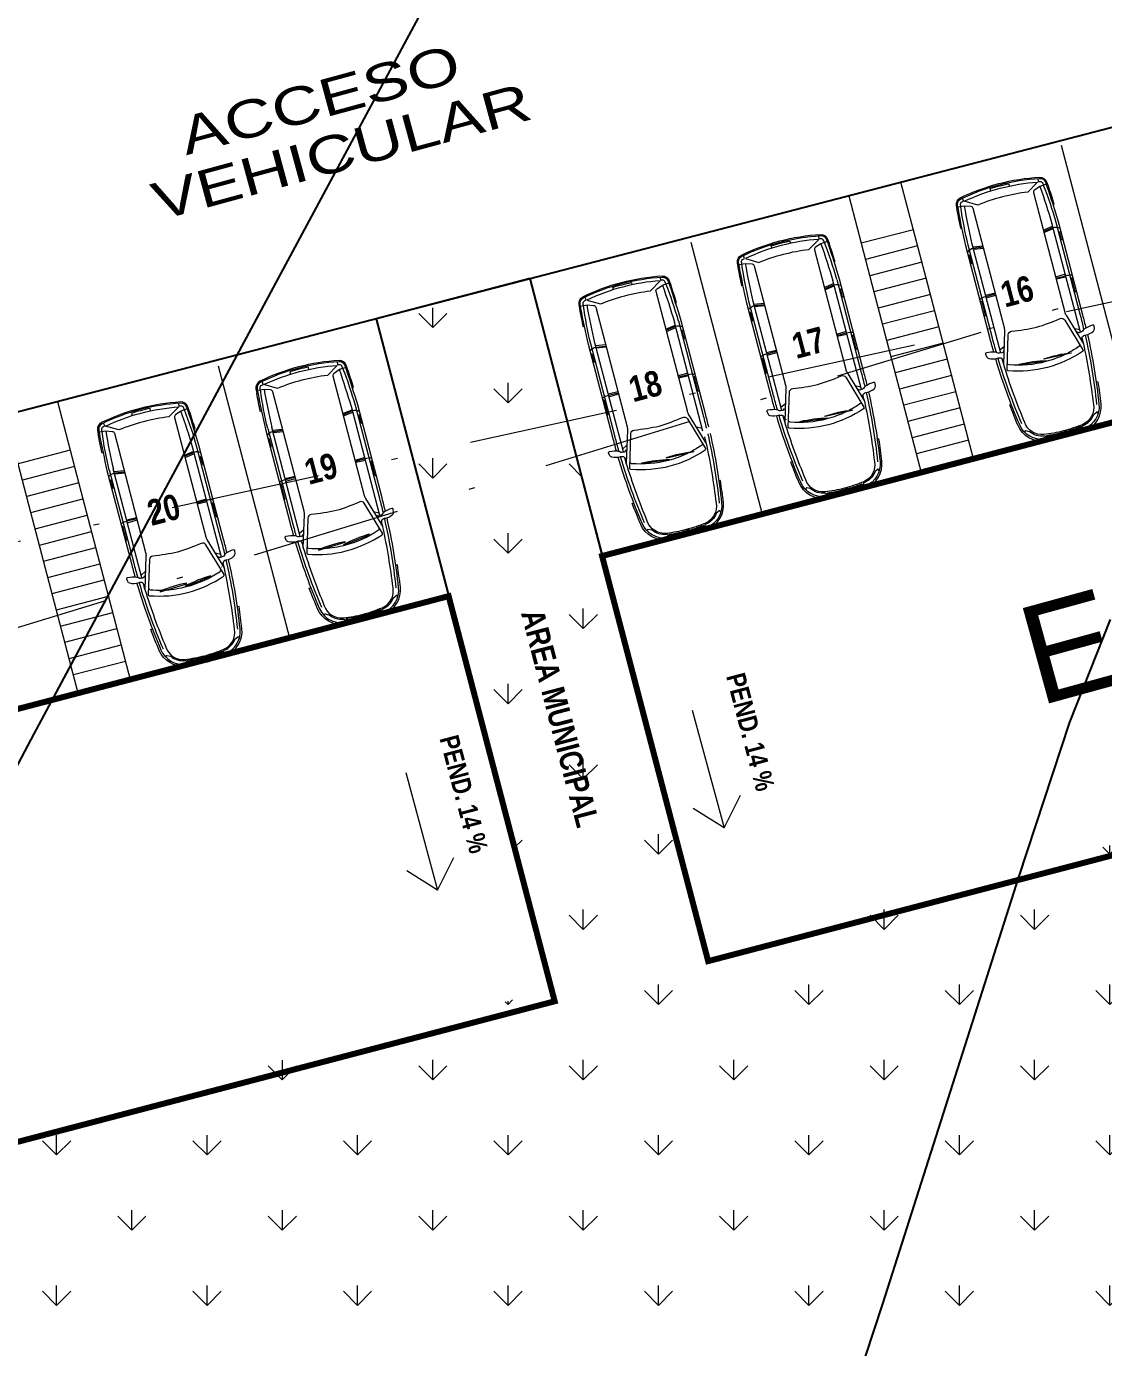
# Model space of a CAD drawing. Header units: metres. Extents: x -899 to -730, y -240 to 6.
# Drawn here: x -814.09 to -796.08, y -170.43 to -148.35 of the extents above; entities that cross this region are included whole.
import ezdxf

# ---------------------------------------------------------------- set-up
doc = ezdxf.new("R2010")
doc.units = ezdxf.units.M
doc.header["$LTSCALE"] = 5
doc.header["$MEASUREMENT"] = 0
doc.linetypes.add('DASHDOT', pattern=[1, 0.5, -0.25, 0, -0.25])
doc.linetypes.add('HIDDEN', pattern=[0.375, 0.25, -0.125])
for name, color, linetype, lineweight in [('A-ANNO-TEXT', 3, 'Continuous', 18), ('A-AREA-PATT', 8, 'Continuous', 18), ('A-FLOR-OVHD', 3, 'HIDDEN', 18), ('U-ANNO-NOTE', 7, 'Continuous', 35), ('U-PARK-MNR', 255, 'Continuous', 13)]:
    doc.layers.add(name, color=color, linetype=linetype, lineweight=lineweight)
for name, color, linetype in [('U-BLDG', 7, 'Continuous'), ('U-GREN', 60, 'Continuous'), ('U-STRT', 4, 'Continuous'), ('U-TOPO-CURV', 8, 'Continuous')]:
    doc.layers.add(name, color=color, linetype=linetype)
doc.styles.add('E-ARIAL', font='arial.ttf')
doc.styles.add('E-ROMANS', font='romans.shx', dxfattribs={"width": 0.8})

msp = doc.modelspace()

# ---------------------------------------------------------------- hatches: boundary and pattern name
at = {"layer": 'A-AREA-PATT', "linetype": 'DASHDOT'}
h = msp.add_hatch(dxfattribs=at)
h.set_pattern_fill('GRASS', color=256, scale=0.07, style=0)
h.set_pattern_definition([(90, (-133.418, 0), (-1.257235, 1.257235), [0.333375, -2.181095]), (45, (-133.418, 0), (-1.257236, 1.257236), [0.333375, -1.444625]), (135, (-133.418, 0), (-1.257236, -1.257236), [0.333375, -1.444625])])
edge = h.paths.add_edge_path()
edge.add_line((-752.312, -173.159), (-752.517, -173.21))
edge.add_line((-752.517, -173.21), (-757.708, -152.193))
edge.add_line((-757.708, -152.193), (-802.73, -163.774))
edge.add_line((-802.73, -163.774), (-805.665, -152.562))
edge.add_line((-805.665, -152.562), (-808.244, -153.233))
edge.add_line((-808.244, -153.233), (-805.308, -164.449))
edge.add_line((-805.308, -164.449), (-831.621, -171.338))
edge.add_line((-831.621, -171.338), (-825.452, -194.9))
edge.add_line((-825.452, -194.9), (-799.139, -188.011))
edge.add_line((-799.139, -188.011), (-796.191, -199.272))
edge.add_line((-796.191, -199.272), (-793.772, -198.638))
edge.add_line((-793.772, -198.638), (-796.735, -187.32))
edge.add_line((-796.735, -187.32), (-751.702, -175.53))
edge.add_line((-751.702, -175.53), (-752.313, -173.157))

# ---------------------------------------------------------------- linework, layer by layer
at = {"layer": 'A-ANNO-TEXT', "linetype": 'DASHDOT'}
for p, q in [((-802.958, -159.775, 8.83), (-802.426, -161.744, 8.83)), ((-807.748, -160.815, 8.83), (-807.215, -162.784, 8.83)), ((-802.426, -161.744, 8.83), (-802.151, -161.195, 8.83)), ((-802.426, -161.744, 8.83), (-802.942, -161.421, 8.83)), ((-807.215, -162.784, 8.83), (-806.941, -162.236, 8.83)), ((-807.215, -162.784, 8.83), (-807.731, -162.462, 8.83))]:
    msp.add_line(p, q, dxfattribs=at)
at = {"layer": 'A-FLOR-OVHD', "linetype": 'DASHDOT'}
for p, q in [((-749.381, -138.506, 8.83), (-844.468, -167.672, 8.83)), ((-846.519, -164.04, 8.83), (-748.295, -142.493, 8.83))]:
    msp.add_line(p, q, dxfattribs=at)
at = {"layer": 'U-BLDG', "const_width": 0.1, "elevation": 8.83}
for points in [[(-785.747, -152.298), (-783.975, -159.07), (-802.693, -163.971), (-804.466, -157.199)], [(-807.03, -157.87), (-805.258, -164.642), (-823.976, -169.543), (-825.749, -162.771)]]:
    msp.add_lwpolyline(points, close=True, dxfattribs=at)
at = {"layer": 'U-GREN', "ltscale": 15, "elevation": 8.83}
msp.add_lwpolyline([(-752.323, -173.162), (-752.517, -173.21), (-757.338, -154.47), (-757.145, -154.42), (-757.725, -152.198), (-802.693, -163.971), (-805.665, -152.562), (-808.244, -153.233), (-805.258, -164.642), (-831.458, -171.502), (-830.878, -173.762), (-830.684, -173.712), (-825.885, -192.457), (-826.078, -192.507), (-825.452, -194.9), (-799.139, -188.011), (-796.198, -199.244), (-793.78, -198.61), (-796.735, -187.32), (-751.702, -175.53), (-752.323, -173.162)], dxfattribs=at)
at = {"layer": 'U-PARK-MNR'}
for p, q in [((-799.051, -152.556, 8.83), (-799.471, -150.951, 8.83)), ((-800.342, -151.177, 8.83), (-799.922, -152.784, 8.83)), ((-798.261, -155.575, 8.83), (-799.051, -152.556, 8.83)), ((-799.922, -152.784, 8.83), (-799.131, -155.803, 8.83)), ((-813.567, -154.618, 8.83), (-813.141, -156.245, 8.83)), ((-814.011, -156.473, 8.83), (-814.438, -154.844, 8.83)), ((-813.141, -156.245, 8.83), (-812.35, -159.263, 8.83)), ((-813.221, -159.491, 8.83), (-814.011, -156.473, 8.83))]:
    msp.add_line(p, q, dxfattribs=at)
at = {"layer": 'U-PARK-MNR', "elevation": 8.83}
for points in [[(-796.791, -150.331), (-795.6, -154.878)], [(-797.092, -151.754), (-796.937, -151.688)], [(-796.473, -153.459), (-796.95, -151.637)], [(-799.264, -151.744), (-800.134, -151.972)], [(-797.082, -151.793), (-796.926, -151.727)], [(-802.982, -151.952), (-801.792, -156.499)], [(-799.193, -152.015), (-800.064, -152.243)], [(-797.803, -153.808), (-798.28, -151.985)], [(-798.099, -152.018), (-798.267, -152.037)], [(-798.089, -152.057), (-798.257, -152.076)], [(-799.122, -152.285), (-799.993, -152.513)], [(-804.25, -157.969), (-804.376, -157.486), (-805.665, -152.562)], [(-800.133, -154.417), (-800.61, -152.595)], [(-799.051, -152.556), (-799.922, -152.784)], [(-796.727, -152.489), (-796.887, -152.536)], [(-796.715, -152.536), (-796.878, -152.574)], [(-800.752, -152.712), (-800.596, -152.646)], [(-800.741, -152.751), (-800.586, -152.685)], [(-798.058, -152.838), (-797.895, -152.8)], [(-801.463, -154.766), (-801.94, -152.943)], [(-801.759, -152.976), (-801.927, -152.995)], [(-801.748, -153.015), (-801.916, -153.034)], [(-798.98, -152.827), (-799.851, -153.055)], [(-798.045, -152.884), (-797.885, -152.837)], [(-806.827, -158.644), (-806.954, -158.161), (-808.244, -153.233)], [(-798.909, -153.098), (-799.78, -153.326)], [(-803.399, -153.406), (-803.244, -153.339)], [(-803.389, -153.445), (-803.234, -153.379)], [(-802.78, -155.111), (-803.258, -153.288)], [(-800.386, -153.447), (-800.547, -153.494)], [(-798.838, -153.369), (-799.709, -153.597)], [(-796.581, -153.391), (-796.486, -153.411)], [(-804.11, -155.459), (-804.588, -153.636)], [(-804.406, -153.669), (-804.574, -153.688)], [(-800.374, -153.494), (-800.537, -153.532)], [(-798.767, -153.64), (-799.638, -153.868)], [(-797.743, -153.695), (-797.816, -153.76)], [(-804.396, -153.708), (-804.564, -153.727)], [(-801.717, -153.796), (-801.554, -153.758)], [(-801.705, -153.842), (-801.544, -153.795)], [(-798.696, -153.911), (-799.567, -154.139)], [(-810.88, -154.02), (-809.69, -158.567)], [(-803.034, -154.141), (-803.195, -154.188)], [(-803.022, -154.187), (-803.185, -154.225)], [(-800.24, -154.349), (-800.145, -154.369)], [(-798.626, -154.182), (-799.496, -154.409)], [(-804.365, -154.489), (-804.202, -154.451)], [(-804.352, -154.536), (-804.192, -154.489)], [(-800.082, -154.608), (-800.108, -154.512)], [(-798.555, -154.452), (-799.425, -154.68)], [(-808.798, -154.819), (-808.642, -154.753)], [(-808.787, -154.858), (-808.632, -154.792)], [(-808.179, -156.524), (-808.656, -154.701)], [(-801.403, -154.653), (-801.476, -154.718)], [(-798.484, -154.723), (-799.354, -154.951)], [(-798.413, -154.994), (-799.283, -155.222)], [(-809.509, -156.872), (-809.986, -155.05)], [(-809.805, -155.083), (-809.973, -155.101)], [(-809.795, -155.122), (-809.962, -155.14)], [(-802.888, -155.042), (-802.793, -155.062)], [(-813.353, -155.432), (-814.224, -155.66)], [(-811.445, -155.512), (-811.29, -155.446)], [(-810.826, -157.217), (-811.304, -155.395)], [(-804.051, -155.346), (-804.123, -155.411)], [(-798.342, -155.265), (-799.213, -155.493)], [(-811.435, -155.551), (-811.28, -155.485)], [(-808.432, -155.554), (-808.593, -155.601)], [(-808.42, -155.601), (-808.583, -155.638)], [(-798.271, -155.536), (-799.142, -155.764)], [(-813.282, -155.703), (-814.153, -155.931)], [(-812.156, -157.565), (-812.634, -155.743)], [(-812.452, -155.776), (-812.62, -155.794)], [(-812.442, -155.815), (-812.61, -155.833)], [(-809.763, -155.902), (-809.6, -155.865)], [(-809.751, -155.949), (-809.59, -155.902)], [(-813.212, -155.974), (-814.082, -156.202)], [(-814.011, -156.473), (-813.141, -156.245)], [(-811.08, -156.247), (-811.241, -156.294)], [(-811.068, -156.294), (-811.231, -156.331)], [(-813.94, -156.744), (-813.07, -156.516)], [(-812.411, -156.595), (-812.248, -156.558)], [(-808.286, -156.455), (-808.191, -156.476)], [(-813.869, -157.015), (-812.999, -156.787)], [(-812.398, -156.642), (-812.238, -156.595)], [(-809.449, -156.76), (-809.522, -156.824)], [(-813.799, -157.286), (-812.928, -157.058)], [(-810.934, -157.148), (-810.839, -157.169)], [(-813.728, -157.557), (-812.857, -157.329)], [(-812.097, -157.453), (-812.169, -157.517)], [(-813.657, -157.827), (-812.786, -157.599)], [(-812.107, -157.756), (-812.132, -157.66)], [(-813.586, -158.098), (-812.715, -157.87)], [(-813.515, -158.369), (-812.644, -158.141)], [(-813.444, -158.64), (-812.573, -158.412)], [(-813.373, -158.911), (-812.502, -158.683)], [(-813.302, -159.182), (-812.431, -158.954)], [(-813.231, -159.453), (-812.361, -159.225)]]:
    msp.add_lwpolyline(points, dxfattribs=at)
for points in [[(-798.532, -151.411), (-798.544, -151.341, -0.33391), (-798.479, -151.212, -0.049233), (-797.835, -150.974, -0.049233), (-797.156, -150.866, -0.33391), (-797.036, -150.946), (-797.012, -151.013)], [(-797.919, -153.791, -0.004497), (-797.98, -153.569), (-798.387, -152.013, -0.008757), (-798.512, -151.408), (-798.525, -151.337, -0.33391), (-798.47, -151.23, -0.049233), (-797.83, -150.993, -0.049233), (-797.155, -150.886, -0.33391), (-797.055, -150.952), (-797.031, -151.02, -0.008757), (-796.844, -151.609), (-796.437, -153.165, -0.004497), (-796.38, -153.388)], [(-797.967, -151.095), (-797.979, -151.057, -0.011619), (-797.824, -151.013, -0.011619), (-797.668, -150.976), (-797.66, -151.015)], [(-797.044, -150.982), (-797.15, -151.02), (-797.241, -151.081, 0.318175), (-797.257, -151.124), (-796.734, -153.122, 0.07261), (-796.712, -153.175), (-796.423, -153.65)], [(-797.184, -150.89), (-797.178, -150.939, -0.001846), (-797.152, -150.938, -0.337483), (-797.102, -150.971, -0.000346), (-797.092, -150.999, -0.024357), (-796.882, -151.62)], [(-797.15, -151.02, -0.013486), (-796.95, -151.64)], [(-797.012, -151.014, -0.004489), (-796.914, -151.315), (-796.933, -151.321)], [(-798.348, -152.004, -0.024357), (-798.47, -151.36, -0.000346), (-798.475, -151.33, -0.337483), (-798.447, -151.277, -0.001846), (-798.424, -151.266), (-798.443, -151.22)], [(-798.451, -151.719), (-798.47, -151.723, -0.004489), (-798.532, -151.412)], [(-797.754, -153.998), (-797.735, -153.443, 0.07261), (-797.741, -153.385), (-798.264, -151.388, 0.318175), (-798.3, -151.358), (-798.409, -151.349), (-798.519, -151.368)], [(-798.28, -151.988, -0.013486), (-798.409, -151.349)], [(-797.087, -151.774), (-796.932, -151.708, -0.193782), (-796.816, -151.716)], [(-796.883, -151.619), (-796.475, -153.175, -0.004782), (-796.416, -153.412)], [(-802.191, -152.369), (-802.204, -152.299, -0.33391), (-802.138, -152.17, -0.049233), (-801.494, -151.932, -0.049233), (-800.816, -151.824, -0.33391), (-800.696, -151.904), (-800.672, -151.971)], [(-801.579, -154.749, -0.004497), (-801.639, -154.527), (-802.046, -152.971, -0.008757), (-802.172, -152.366), (-802.184, -152.295, -0.33391), (-802.129, -152.188, -0.049233), (-801.489, -151.951, -0.049233), (-800.815, -151.844, -0.33391), (-800.714, -151.911), (-800.69, -151.978, -0.008757), (-800.503, -152.567), (-800.096, -154.123, -0.004497), (-800.04, -154.346)], [(-801.626, -152.053), (-801.638, -152.015, -0.011619), (-801.484, -151.971, -0.011619), (-801.328, -151.934), (-801.319, -151.973)], [(-800.542, -152.578, 0.024357), (-800.751, -151.957, 0.000346), (-800.761, -151.929, 0.337483), (-800.812, -151.896, 0.001846), (-800.837, -151.898), (-800.843, -151.848)], [(-796.764, -151.915), (-796.769, -151.916, -0.414214), (-796.787, -151.905), (-796.818, -151.789, -0.414214), (-796.807, -151.771), (-796.802, -151.77)], [(-800.704, -151.94), (-800.81, -151.978), (-800.9, -152.039, 0.318175), (-800.917, -152.082), (-800.394, -154.08, 0.07261), (-800.371, -154.133), (-800.082, -154.608, -0.024392), (-799.914, -155.623, -0.355184), (-800.093, -155.957, -0.035364), (-800.412, -156.065)], [(-800.81, -151.978, -0.013486), (-800.609, -152.598)], [(-800.592, -152.279), (-800.573, -152.273, 0.004489), (-800.672, -151.972)], [(-798.094, -152.038), (-798.262, -152.056, 0.193782), (-798.359, -152.12)], [(-797.877, -153.794, -0.004782), (-797.941, -153.559), (-798.348, -152.003)], [(-802.11, -152.677), (-802.13, -152.681, -0.004489), (-802.191, -152.37)], [(-802.179, -152.326), (-802.068, -152.307), (-801.959, -152.316, -0.318175), (-801.924, -152.346), (-801.401, -154.343, -0.07261), (-801.394, -154.401), (-801.413, -154.956), (-801.438, -154.86)], [(-802.007, -152.962, -0.024357), (-802.129, -152.318, -0.000346), (-802.134, -152.288, -0.337483), (-802.106, -152.235, -0.001846), (-802.084, -152.224), (-802.102, -152.178)], [(-801.939, -152.946, -0.013486), (-802.068, -152.307)], [(-798.307, -152.319), (-798.302, -152.318, 0.414214), (-798.291, -152.299), (-798.322, -152.183, 0.414214), (-798.34, -152.172), (-798.345, -152.174)], [(-804.839, -153.062), (-804.851, -152.992, -0.33391), (-804.786, -152.864, -0.049233), (-804.142, -152.625, -0.049233), (-803.464, -152.517, -0.33391), (-803.343, -152.597), (-803.319, -152.665)], [(-804.226, -155.442, -0.004497), (-804.287, -155.22), (-804.694, -153.664, -0.008757), (-804.82, -153.059), (-804.832, -152.988, -0.33391), (-804.777, -152.881, -0.049233), (-804.137, -152.645, -0.049233), (-803.462, -152.537, -0.33391), (-803.362, -152.604), (-803.338, -152.671, -0.008757), (-803.151, -153.26), (-802.744, -154.816, -0.004497), (-802.688, -155.039)], [(-803.19, -153.271, 0.024357), (-803.399, -152.65, 0.000346), (-803.409, -152.622, 0.337483), (-803.459, -152.589, 0.001846), (-803.485, -152.591), (-803.491, -152.541)], [(-800.542, -152.577), (-800.135, -154.133, -0.004782), (-800.075, -154.37)], [(-796.883, -152.555), (-796.721, -152.513, -0.092017), (-796.611, -152.501)], [(-796.535, -152.79), (-796.54, -152.791, -0.414214), (-796.558, -152.78), (-796.616, -152.559, -0.414214), (-796.605, -152.541), (-796.6, -152.539)], [(-804.274, -152.746), (-804.286, -152.708, -0.011619), (-804.132, -152.664, -0.011619), (-803.975, -152.627), (-803.967, -152.666)], [(-802.755, -155.205), (-802.73, -155.301), (-803.019, -154.826, -0.07261), (-803.041, -154.773), (-803.564, -152.776, -0.318175), (-803.548, -152.732), (-803.457, -152.671), (-803.352, -152.634)], [(-803.457, -152.671, -0.013486), (-803.257, -153.291)], [(-803.24, -152.972), (-803.221, -152.966, 0.004489), (-803.319, -152.665)], [(-800.746, -152.732), (-800.591, -152.666, -0.193782), (-800.475, -152.674)], [(-800.423, -152.873), (-800.428, -152.874, -0.414214), (-800.446, -152.864), (-800.477, -152.747, -0.414214), (-800.466, -152.729), (-800.461, -152.728)], [(-798.153, -152.904, -0.092017), (-798.051, -152.861), (-797.89, -152.819)], [(-804.826, -153.02), (-804.716, -153), (-804.607, -153.01, -0.318175), (-804.571, -153.039), (-804.048, -155.037, -0.07261), (-804.042, -155.094), (-804.061, -155.649), (-804.086, -155.553)], [(-804.655, -153.655, -0.024357), (-804.777, -153.011, -0.000346), (-804.782, -152.982, -0.337483), (-804.754, -152.928, -0.001846), (-804.731, -152.917), (-804.75, -152.871)], [(-804.587, -153.639, -0.013486), (-804.716, -153)], [(-802.018, -153.078, -0.193782), (-801.922, -153.014), (-801.754, -152.996)], [(-801.536, -154.752, -0.004782), (-801.6, -154.517), (-802.008, -152.961)], [(-798.143, -152.943), (-798.138, -152.942, -0.414214), (-798.12, -152.953), (-798.062, -153.174, -0.414214), (-798.073, -153.192), (-798.078, -153.194)], [(-804.758, -153.37), (-804.777, -153.374, -0.004489), (-804.839, -153.063)], [(-801.966, -153.277), (-801.961, -153.276, 0.414214), (-801.951, -153.257), (-801.981, -153.141, 0.414214), (-801.999, -153.13), (-802.004, -153.132)], [(-797.024, -154.046, -0.081313), (-797.678, -154.104, -0.39897), (-797.697, -154.084), (-797.677, -153.5, -0.386285), (-797.621, -153.443, 0.028833), (-797.206, -153.375, 0.028833), (-796.811, -153.231, -0.386285), (-796.734, -153.254), (-796.431, -153.752, -0.39897), (-796.437, -153.779, -0.085834), (-797.024, -154.047)], [(-803.394, -153.425), (-803.239, -153.359, -0.193782), (-803.123, -153.368)], [(-803.19, -153.27), (-802.783, -154.826, -0.004782), (-802.723, -155.063)], [(-803.071, -153.566), (-803.076, -153.567, -0.414214), (-803.094, -153.557), (-803.125, -153.441, -0.414214), (-803.114, -153.422), (-803.109, -153.421)], [(-800.542, -153.513), (-800.38, -153.471, -0.092017), (-800.27, -153.459)], [(-796.444, -153.589, 0.000174), (-796.448, -153.574, -0.346455), (-796.421, -153.518), (-796.414, -153.515, -0.073812), (-796.386, -153.506, 0.148415), (-796.254, -153.439, 0.230944), (-796.238, -153.398), (-796.242, -153.355, 0.474401), (-796.268, -153.338, 0.077882), (-796.405, -153.404, 0.179061), (-796.425, -153.425, -0.20076), (-796.453, -153.451), (-796.49, -153.466, -0.386037), (-796.527, -153.451)], [(-804.666, -153.771, -0.193782), (-804.569, -153.707), (-804.401, -153.689)], [(-804.184, -155.445, -0.004782), (-804.248, -155.21), (-804.655, -153.654)], [(-800.194, -153.748), (-800.199, -153.749, -0.414214), (-800.217, -153.738), (-800.275, -153.517, -0.414214), (-800.265, -153.499), (-800.26, -153.497)], [(-796.354, -153.498, -0.030512), (-796.162, -154.66, -0.333012), (-796.405, -155.073, -0.035089), (-796.732, -155.184, -0.035089), (-797.072, -155.248, -0.333012), (-797.487, -155.007, -0.030512), (-797.888, -153.9)], [(-796.448, -153.554), (-796.423, -153.65, -0.024392), (-796.255, -154.665, -0.355184), (-796.433, -154.999, -0.035364), (-796.753, -155.107)], [(-796.488, -153.659, -0.399668), (-796.497, -153.699, -0.029207), (-796.677, -153.806)], [(-796.471, -153.628, -0.000015), (-796.47, -153.63)], [(-796.393, -153.507, -0.030527), (-796.201, -154.665)], [(-804.614, -153.97), (-804.609, -153.969, 0.414214), (-804.598, -153.95), (-804.629, -153.834, 0.414214), (-804.647, -153.824), (-804.652, -153.825)], [(-801.813, -153.862, -0.092017), (-801.711, -153.819), (-801.549, -153.777)], [(-801.737, -154.152), (-801.732, -154.15, 0.414214), (-801.722, -154.132), (-801.779, -153.911, 0.414214), (-801.798, -153.9), (-801.803, -153.901)], [(-797.76, -153.774, -0.386037), (-797.786, -153.805), (-797.825, -153.811, -0.20076), (-797.862, -153.801, 0.179061), (-797.89, -153.793, 0.077882), (-798.042, -153.802, 0.474401), (-798.056, -153.83), (-798.038, -153.869, 0.230944), (-798.005, -153.898, 0.148415), (-797.856, -153.89, -0.073812), (-797.828, -153.885), (-797.82, -153.884, -0.346455), (-797.769, -153.92, 0.000174), (-797.765, -153.935)], [(-797.449, -154.992, -0.030527), (-797.85, -153.888)], [(-796.753, -155.107, -0.035364), (-797.084, -155.169, -0.355184), (-797.403, -154.965, -0.024392), (-797.754, -153.998), (-797.779, -153.902)], [(-796.729, -153.832, -0.047678), (-797.05, -153.95)], [(-808.718, -154.078), (-808.742, -154.01, 0.33391), (-808.862, -153.931, 0.049233), (-809.54, -154.039, 0.049233), (-810.184, -154.277, 0.33391), (-810.25, -154.405), (-810.238, -154.476)], [(-808.086, -156.453, 0.004497), (-808.142, -156.229), (-808.55, -154.674, 0.008757), (-808.737, -154.085), (-808.761, -154.017, 0.33391), (-808.861, -153.951, 0.049233), (-809.535, -154.058, 0.049233), (-810.175, -154.295, 0.33391), (-810.23, -154.402), (-810.218, -154.472, 0.008757), (-810.092, -155.077), (-809.685, -156.633, 0.004497), (-809.625, -156.855)], [(-809.365, -154.079), (-809.374, -154.04, 0.011619), (-809.53, -154.077, 0.011619), (-809.684, -154.121), (-809.672, -154.16)], [(-808.75, -154.047), (-808.856, -154.084), (-808.946, -154.146, 0.318175), (-808.963, -154.189), (-808.44, -156.186, 0.07261), (-808.417, -156.24), (-808.129, -156.714), (-808.154, -156.618)], [(-808.588, -154.685, 0.024357), (-808.797, -154.064, 0.000346), (-808.807, -154.035, 0.337483), (-808.858, -154.002, 0.001846), (-808.883, -154.004), (-808.889, -153.955)], [(-808.655, -154.705, 0.013486), (-808.856, -154.084)], [(-808.638, -154.386), (-808.619, -154.38, 0.004489), (-808.718, -154.078)], [(-797.723, -153.958, -0.000015), (-797.723, -153.956)], [(-797.049, -153.95, -0.086771), (-797.665, -154.005, -0.399668), (-797.693, -153.974)], [(-810.053, -155.068, -0.024357), (-810.176, -154.424, -0.000346), (-810.181, -154.395, -0.337483), (-810.153, -154.341, -0.001846), (-810.13, -154.33), (-810.148, -154.284)], [(-803.19, -154.206), (-803.028, -154.164, -0.092017), (-802.918, -154.152)], [(-802.842, -154.441), (-802.847, -154.442, -0.414214), (-802.865, -154.432), (-802.923, -154.21, -0.414214), (-802.912, -154.192), (-802.908, -154.191)], [(-800.683, -155.004, -0.081313), (-801.338, -155.062, -0.39897), (-801.356, -155.042), (-801.336, -154.458, -0.386285), (-801.28, -154.401, 0.028833), (-800.865, -154.333, 0.028833), (-800.471, -154.189, -0.386285), (-800.393, -154.212), (-800.09, -154.71, -0.39897), (-800.096, -154.737, -0.085834), (-800.684, -155.005)], [(-800.104, -154.547, 0.000174), (-800.107, -154.532, -0.346455), (-800.081, -154.476), (-800.074, -154.473, -0.073812), (-800.046, -154.464, 0.148415), (-799.913, -154.397, 0.230944), (-799.898, -154.356), (-799.902, -154.313, 0.474401), (-799.928, -154.296, 0.077882), (-800.065, -154.362, 0.179061), (-800.084, -154.383, -0.20076), (-800.112, -154.41), (-800.149, -154.424, -0.386037), (-800.187, -154.409)], [(-796.213, -154.29), (-796.18, -154.285, -0.008677), (-796.132, -154.657, -0.333012), (-796.393, -155.101, -0.035089), (-796.725, -155.213)], [(-810.156, -154.783), (-810.176, -154.787, -0.004489), (-810.238, -154.476)], [(-809.484, -156.967), (-809.459, -157.063), (-809.44, -156.507, 0.07261), (-809.447, -156.45), (-809.97, -154.453, 0.318175), (-810.005, -154.423), (-810.114, -154.414), (-810.225, -154.433)], [(-810.114, -154.414, 0.013486), (-809.985, -155.053)], [(-804.461, -154.556, -0.092017), (-804.359, -154.512), (-804.197, -154.47)], [(-800.014, -154.456, -0.030512), (-799.821, -155.618, -0.333012), (-800.064, -156.031, -0.035089), (-800.392, -156.142, -0.035089), (-800.731, -156.206, -0.333012), (-801.146, -155.965, -0.030512), (-801.548, -154.858)], [(-800.13, -154.586, -0.000015), (-800.13, -154.588)], [(-800.053, -154.465, -0.030527), (-799.861, -155.623)], [(-811.365, -154.771), (-811.389, -154.704, 0.33391), (-811.51, -154.624, 0.049233), (-812.188, -154.732, 0.049233), (-812.832, -154.97, 0.33391), (-812.897, -155.098), (-812.885, -155.169)], [(-810.734, -157.146, 0.004497), (-810.79, -156.923), (-811.197, -155.367, 0.008757), (-811.384, -154.778), (-811.408, -154.71, 0.33391), (-811.508, -154.644, 0.049233), (-812.183, -154.751, 0.049233), (-812.823, -154.988, 0.33391), (-812.878, -155.095), (-812.866, -155.166, 0.008757), (-812.74, -155.771), (-812.333, -157.326, 0.004497), (-812.272, -157.549)], [(-812.013, -154.772), (-812.021, -154.733, 0.011619), (-812.178, -154.77, 0.011619), (-812.332, -154.815), (-812.32, -154.853)], [(-811.398, -154.74), (-811.504, -154.778), (-811.594, -154.839, 0.318175), (-811.61, -154.882), (-811.087, -156.88, 0.07261), (-811.065, -156.933), (-810.776, -157.408), (-810.801, -157.312)], [(-811.236, -155.378, 0.024357), (-811.445, -154.757, 0.000346), (-811.455, -154.728, 0.337483), (-811.506, -154.695, 0.001846), (-811.531, -154.697), (-811.537, -154.648)], [(-811.303, -155.398, 0.013486), (-811.504, -154.778)], [(-811.286, -155.079), (-811.267, -155.073, 0.004489), (-811.365, -154.771)], [(-808.521, -154.781, 0.193782), (-808.637, -154.772), (-808.793, -154.838)], [(-808.121, -156.476, 0.004782), (-808.181, -156.239), (-808.588, -154.684)], [(-804.385, -154.845), (-804.38, -154.844, 0.414214), (-804.369, -154.825), (-804.427, -154.604, 0.414214), (-804.446, -154.593), (-804.45, -154.594)], [(-801.109, -155.95, -0.030527), (-801.509, -154.846, -0.148415), (-801.657, -154.854, -0.230944), (-801.691, -154.825), (-801.708, -154.786, -0.474401), (-801.694, -154.758, -0.077882), (-801.542, -154.749)], [(-801.549, -154.751, -0.179061), (-801.522, -154.759, 0.20076), (-801.484, -154.769), (-801.445, -154.763, 0.386037), (-801.42, -154.732)], [(-800.389, -154.79, -0.047678), (-800.709, -154.908)], [(-800.147, -154.617, -0.399668), (-800.156, -154.657, -0.029207), (-800.336, -154.764)], [(-796.725, -155.213, -0.035089), (-797.068, -155.278, -0.333012), (-797.514, -155.019, -0.008677), (-797.654, -154.671), (-797.623, -154.659)], [(-796.456, -155.094), (-796.435, -155.021, 0.001094), (-796.426, -155.017, 0.204341), (-796.251, -154.837, -0.121962), (-796.248, -154.833), (-796.202, -154.793, -0.526865), (-796.186, -154.797), (-796.177, -154.822)], [(-812.701, -155.762, -0.024357), (-812.823, -155.118, -0.000346), (-812.828, -155.088, -0.337483), (-812.8, -155.034, -0.001846), (-812.777, -155.024), (-812.796, -154.978)], [(-808.469, -154.979), (-808.474, -154.981, -0.414214), (-808.493, -154.97), (-808.523, -154.854, -0.414214), (-808.512, -154.836), (-808.507, -154.834)], [(-803.331, -155.698, -0.081313), (-803.985, -155.755, -0.39897), (-804.004, -155.735), (-803.984, -155.152, -0.386285), (-803.928, -155.094, 0.028833), (-803.513, -155.026, 0.028833), (-803.119, -154.882, -0.386285), (-803.041, -154.905), (-802.738, -155.404, -0.39897), (-802.744, -155.43, -0.085834), (-803.332, -155.698)], [(-801.516, -154.848, -0.073812), (-801.487, -154.843), (-801.479, -154.842, -0.346455), (-801.429, -154.878, 0.000174), (-801.424, -154.893)], [(-800.412, -156.065, -0.035364), (-800.743, -156.127, -0.355184), (-801.062, -155.923, -0.024392), (-801.413, -154.956)], [(-801.382, -154.916, -0.000015), (-801.382, -154.914)], [(-800.709, -154.908, -0.086771), (-801.325, -154.963, -0.399668), (-801.352, -154.932)], [(-812.804, -155.476), (-812.823, -155.48, -0.004489), (-812.885, -155.169)], [(-812.872, -155.126), (-812.762, -155.107), (-812.653, -155.116, -0.318175), (-812.617, -155.146), (-812.094, -157.143, -0.07261), (-812.088, -157.201), (-812.107, -157.756, 0.024392), (-811.756, -158.723, 0.355184), (-811.437, -158.927, 0.035364), (-811.106, -158.865)], [(-812.762, -155.107, 0.013486), (-812.633, -155.746)], [(-809.8, -155.102), (-809.968, -155.121, 0.193782), (-810.064, -155.185)], [(-810.054, -155.067), (-809.646, -156.623, 0.004782), (-809.582, -156.859)], [(-810.012, -155.383), (-810.007, -155.382, 0.414214), (-809.997, -155.364), (-810.027, -155.248, 0.414214), (-810.045, -155.237), (-810.05, -155.238)], [(-802.661, -155.149, -0.030512), (-802.469, -156.311, -0.333012), (-802.712, -156.725, -0.035089), (-803.039, -156.835, -0.035089), (-803.379, -156.899, -0.333012), (-803.794, -156.658, -0.030512), (-804.195, -155.551)], [(-802.7, -155.158, -0.030527), (-802.509, -156.316)], [(-800.384, -156.171, 0.035089), (-800.053, -156.059, 0.333012), (-799.791, -155.615, 0.008677), (-799.839, -155.243), (-799.872, -155.248)], [(-797.394, -155.14), (-797.398, -155.114, -0.526865), (-797.387, -155.103), (-797.327, -155.115, -0.121962), (-797.322, -155.117, 0.204341), (-797.082, -155.189, 0.001094), (-797.071, -155.188), (-797.017, -155.241)], [(-796.798, -155.153, -0.025368), (-797.039, -155.198)], [(-796.777, -155.16, -0.026405), (-797.029, -155.208)], [(-796.756, -155.167, -0.027374), (-797.018, -155.219)], [(-796.738, -155.163), (-796.796, -155.143, -0.74325), (-796.796, -155.134), (-796.749, -155.121)], [(-796.738, -155.163), (-796.697, -155.117, 0.74325), (-796.702, -155.109), (-796.748, -155.121)], [(-796.466, -155.074, -0.027374), (-796.72, -155.158)], [(-796.462, -155.06, -0.026405), (-796.705, -155.142)], [(-796.458, -155.045, -0.025368), (-796.69, -155.125)], [(-811.169, -155.474, 0.193782), (-811.285, -155.466), (-811.44, -155.532)], [(-810.769, -157.169, 0.004782), (-810.829, -156.933), (-811.236, -155.377)], [(-803.757, -156.643, -0.030527), (-804.157, -155.54, -0.148415), (-804.305, -155.547, -0.230944), (-804.339, -155.519), (-804.356, -155.479, -0.474401), (-804.342, -155.451, -0.077882), (-804.19, -155.442)], [(-804.197, -155.444, -0.179061), (-804.169, -155.452, 0.20076), (-804.132, -155.462), (-804.093, -155.456, 0.386037), (-804.067, -155.425)], [(-802.73, -155.301, -0.024392), (-802.562, -156.316, -0.355184), (-802.74, -156.65, -0.035364), (-803.06, -156.758)], [(-802.795, -155.31, -0.399668), (-802.804, -155.35, -0.029207), (-802.984, -155.457)], [(-802.778, -155.279, -0.000015), (-802.777, -155.281)], [(-811.117, -155.673), (-811.122, -155.674, -0.414214), (-811.14, -155.663), (-811.171, -155.547, -0.414214), (-811.16, -155.529), (-811.155, -155.528)], [(-808.316, -155.565, 0.092017), (-808.426, -155.577), (-808.588, -155.62)], [(-808.24, -155.854), (-808.245, -155.856, -0.414214), (-808.264, -155.845), (-808.321, -155.623, -0.414214), (-808.311, -155.605), (-808.306, -155.604)], [(-804.164, -155.542, -0.073812), (-804.135, -155.536), (-804.127, -155.536, -0.346455), (-804.076, -155.571, 0.000174), (-804.072, -155.586)], [(-803.06, -156.758, -0.035364), (-803.391, -156.82, -0.355184), (-803.71, -156.617, -0.024392), (-804.061, -155.649)], [(-804.03, -155.609, -0.000015), (-804.03, -155.607)], [(-803.356, -155.601, -0.086771), (-803.972, -155.656, -0.399668), (-804, -155.625)], [(-803.036, -155.484, -0.047678), (-803.357, -155.601)], [(-800.384, -156.171, -0.035089), (-800.728, -156.236, -0.333012), (-801.173, -155.977, -0.008677), (-801.314, -155.629), (-801.282, -155.617)], [(-812.447, -155.795), (-812.615, -155.814, 0.193782), (-812.712, -155.878)], [(-812.701, -155.761), (-812.294, -157.316, 0.004782), (-812.23, -157.552)], [(-809.595, -155.883), (-809.757, -155.926, 0.092017), (-809.859, -155.969)], [(-799.836, -155.78), (-799.845, -155.755, 0.526865), (-799.861, -155.751), (-799.907, -155.791, 0.121962), (-799.91, -155.795, -0.204341), (-800.085, -155.975, -0.001094), (-800.095, -155.979), (-800.115, -156.052)], [(-812.66, -156.077), (-812.655, -156.075, 0.414214), (-812.644, -156.057), (-812.675, -155.941, 0.414214), (-812.693, -155.93), (-812.698, -155.931)], [(-809.783, -156.258), (-809.778, -156.257, 0.414214), (-809.768, -156.239), (-809.826, -156.017, 0.414214), (-809.844, -156.007), (-809.849, -156.008)], [(-803.032, -156.864, 0.035089), (-802.7, -156.752, 0.333012), (-802.439, -156.308, 0.008677), (-802.487, -155.936), (-802.52, -155.941)], [(-800.677, -156.199), (-800.73, -156.146, -0.001094), (-800.741, -156.147, -0.204341), (-800.982, -156.075, 0.121962), (-800.986, -156.073), (-801.046, -156.061, 0.526865), (-801.058, -156.072), (-801.054, -156.098)], [(-800.457, -156.111, -0.025368), (-800.699, -156.156)], [(-800.436, -156.118, -0.026405), (-800.688, -156.166)], [(-800.415, -156.126, -0.027374), (-800.678, -156.177)], [(-800.398, -156.121), (-800.455, -156.101, -0.74325), (-800.455, -156.092), (-800.408, -156.08)], [(-800.397, -156.121), (-800.356, -156.075, 0.74325), (-800.361, -156.067), (-800.408, -156.079)], [(-800.125, -156.032, -0.027374), (-800.379, -156.116)], [(-800.121, -156.018, -0.026405), (-800.365, -156.1)], [(-800.118, -156.004, -0.025368), (-800.35, -156.083)], [(-810.964, -156.258, 0.092017), (-811.074, -156.27), (-811.236, -156.313)], [(-810.888, -156.548), (-810.893, -156.549, -0.414214), (-810.911, -156.538), (-810.969, -156.317, -0.414214), (-810.958, -156.298), (-810.954, -156.297)], [(-808.741, -157.114, 0.081313), (-808.142, -156.844, 0.39897), (-808.137, -156.817), (-808.44, -156.318, 0.386285), (-808.517, -156.295, -0.028833), (-808.911, -156.44, -0.028833), (-809.326, -156.507, 0.386285), (-809.382, -156.565), (-809.402, -157.148, 0.39897), (-809.384, -157.169, 0.085834), (-808.741, -157.114)], [(-803.032, -156.864, -0.035089), (-803.376, -156.929, -0.333012), (-803.821, -156.67, -0.008677), (-803.961, -156.322), (-803.93, -156.31)], [(-809.594, -156.964, 0.030512), (-809.192, -158.071, 0.333012), (-808.777, -158.313, 0.035089), (-808.438, -158.249, 0.035089), (-808.11, -158.138, 0.333012), (-807.867, -157.725, 0.030512), (-808.06, -156.563)], [(-808.111, -156.469, 0.179061), (-808.13, -156.489, -0.20076), (-808.158, -156.516), (-808.195, -156.53, -0.386037), (-808.233, -156.516)], [(-808.092, -156.57, 0.073812), (-808.12, -156.579), (-808.127, -156.583, 0.346455), (-808.153, -156.639, -0.000174), (-808.15, -156.654)], [(-807.907, -157.729, 0.030527), (-808.099, -156.572, 0.148415), (-807.966, -156.505, 0.230944), (-807.951, -156.464), (-807.955, -156.421, 0.474401), (-807.98, -156.404, 0.077882), (-808.118, -156.47)], [(-802.484, -156.473), (-802.493, -156.448, 0.526865), (-802.509, -156.444), (-802.555, -156.484, 0.121962), (-802.558, -156.488, -0.204341), (-802.733, -156.668, -0.001094), (-802.742, -156.672), (-802.763, -156.745)], [(-812.243, -156.576), (-812.405, -156.619, 0.092017), (-812.507, -156.662)], [(-812.431, -156.951), (-812.426, -156.95, 0.414214), (-812.415, -156.932), (-812.473, -156.71, 0.414214), (-812.492, -156.7), (-812.496, -156.701)], [(-808.766, -157.017, 0.086771), (-808.202, -156.764, 0.399668), (-808.193, -156.723)], [(-808.458, -158.171, 0.035364), (-808.139, -158.063, 0.355184), (-807.96, -157.729, 0.024392), (-808.129, -156.714)], [(-808.176, -156.694, 0.000015), (-808.176, -156.693)], [(-803.324, -156.892), (-803.378, -156.839, -0.001094), (-803.389, -156.84, -0.204341), (-803.629, -156.769, 0.121962), (-803.634, -156.767), (-803.694, -156.754, 0.526865), (-803.706, -156.765), (-803.701, -156.792)], [(-803.045, -156.814), (-803.103, -156.794, -0.74325), (-803.103, -156.785), (-803.056, -156.773)], [(-803.045, -156.814), (-803.004, -156.769, 0.74325), (-803.009, -156.76), (-803.056, -156.773)], [(-802.773, -156.726, -0.027374), (-803.027, -156.809)], [(-802.769, -156.711, -0.026405), (-803.012, -156.793)], [(-802.765, -156.697, -0.025368), (-802.997, -156.776)], [(-811.389, -157.807, 0.081313), (-810.79, -157.537, 0.39897), (-810.784, -157.51), (-811.087, -157.011, 0.386285), (-811.165, -156.988, -0.028833), (-811.559, -157.133, -0.028833), (-811.974, -157.2, 0.386285), (-812.03, -157.258), (-812.05, -157.841, 0.39897), (-812.031, -157.862, 0.085834), (-811.388, -157.807)], [(-809.47, -156.999, -0.000174), (-809.475, -156.985, 0.346455), (-809.525, -156.949), (-809.533, -156.949, 0.073812), (-809.562, -156.955, -0.148415), (-809.71, -156.962, -0.230944), (-809.744, -156.934), (-809.761, -156.894, -0.474401), (-809.747, -156.867, -0.077882), (-809.595, -156.857, -0.179061), (-809.568, -156.866, 0.20076), (-809.53, -156.875), (-809.491, -156.87, 0.386037), (-809.466, -156.839)], [(-809.555, -156.953, 0.030527), (-809.155, -158.056)], [(-803.105, -156.804, -0.025368), (-803.346, -156.849)], [(-803.084, -156.812, -0.026405), (-803.336, -156.86)], [(-803.063, -156.819, -0.027374), (-803.325, -156.87)], [(-810.758, -157.162, 0.179061), (-810.778, -157.183, -0.20076), (-810.806, -157.209), (-810.843, -157.223, -0.386037), (-810.881, -157.209)], [(-810.555, -158.423, 0.030527), (-810.746, -157.265, 0.148415), (-810.614, -157.198, 0.230944), (-810.598, -157.157), (-810.602, -157.114, 0.474401), (-810.628, -157.097, 0.077882), (-810.765, -157.163)], [(-809.459, -157.063, 0.024392), (-809.108, -158.03, 0.355184), (-808.789, -158.233, 0.035364), (-808.458, -158.171)], [(-809.428, -157.021, 0.000015), (-809.428, -157.022)], [(-809.398, -157.039, 0.399668), (-809.371, -157.07, 0.029207), (-809.161, -157.075)], [(-809.103, -157.072, 0.047678), (-808.766, -157.017)], [(-812.241, -157.657, 0.030512), (-811.84, -158.765, 0.333012), (-811.425, -159.006, 0.035089), (-811.085, -158.942, 0.035089), (-810.758, -158.831, 0.333012), (-810.515, -158.418, 0.030512), (-810.707, -157.256)], [(-811.414, -157.71, 0.086771), (-810.85, -157.457, 0.399668), (-810.841, -157.416)], [(-811.106, -158.865, 0.035364), (-810.787, -158.756, 0.355184), (-810.608, -158.423, 0.024392), (-810.776, -157.408)], [(-810.823, -157.387, 0.000015), (-810.824, -157.386)], [(-810.74, -157.263, 0.073812), (-810.767, -157.272), (-810.775, -157.276, 0.346455), (-810.801, -157.332, -0.000174), (-810.798, -157.347)], [(-808.43, -158.278, 0.035089), (-808.099, -158.166, 0.333012), (-807.837, -157.721, 0.008677), (-807.886, -157.349), (-807.919, -157.355)], [(-812.118, -157.692, -0.000174), (-812.122, -157.678, 0.346455), (-812.173, -157.642), (-812.181, -157.642, 0.073812), (-812.21, -157.648, -0.148415), (-812.358, -157.655, -0.230944), (-812.391, -157.627), (-812.409, -157.587, -0.474401), (-812.395, -157.56, -0.077882), (-812.243, -157.551, -0.179061), (-812.216, -157.559, 0.20076), (-812.178, -157.568), (-812.139, -157.563, 0.386037), (-812.113, -157.532)], [(-812.203, -157.646, 0.030527), (-811.803, -158.749)], [(-812.076, -157.714, 0.000015), (-812.076, -157.715)], [(-812.046, -157.732, 0.399668), (-812.019, -157.763, 0.029207), (-811.809, -157.768)], [(-811.751, -157.765, 0.047678), (-811.414, -157.71)], [(-808.43, -158.278, -0.035089), (-808.774, -158.342, -0.333012), (-809.22, -158.083, -0.008677), (-809.36, -157.735), (-809.329, -157.724)], [(-808.161, -158.159), (-808.141, -158.086, 0.001094), (-808.131, -158.082, 0.204341), (-807.956, -157.901, -0.121962), (-807.954, -157.897), (-807.907, -157.857, -0.526865), (-807.891, -157.861), (-807.882, -157.886)], [(-811.078, -158.971, 0.035089), (-810.747, -158.859, 0.333012), (-810.485, -158.414, 0.008677), (-810.533, -158.043), (-810.566, -158.048)], [(-808.396, -158.189, 0.025368), (-808.164, -158.11)], [(-809.1, -158.205), (-809.104, -158.179, -0.526865), (-809.092, -158.167), (-809.032, -158.18, -0.121962), (-809.028, -158.182, 0.204341), (-808.787, -158.253, 0.001094), (-808.777, -158.252), (-808.723, -158.306)], [(-808.745, -158.262, 0.025368), (-808.503, -158.218)], [(-808.734, -158.273, 0.026405), (-808.482, -158.225)], [(-808.724, -158.284, 0.027374), (-808.461, -158.232)], [(-808.444, -158.228), (-808.501, -158.208, -0.74325), (-808.501, -158.198), (-808.455, -158.186)], [(-808.443, -158.227), (-808.402, -158.182, 0.74325), (-808.407, -158.174), (-808.454, -158.186)], [(-808.425, -158.223, 0.027374), (-808.171, -158.139)], [(-808.411, -158.206, 0.026405), (-808.167, -158.124)], [(-811.078, -158.971, -0.035089), (-811.422, -159.036, -0.333012), (-811.867, -158.776, -0.008677), (-812.008, -158.429), (-811.976, -158.417)], [(-810.809, -158.852), (-810.789, -158.779, 0.001094), (-810.779, -158.775, 0.204341), (-810.604, -158.595, -0.121962), (-810.601, -158.591), (-810.555, -158.55, -0.526865), (-810.539, -158.554), (-810.53, -158.579)], [(-811.747, -158.898), (-811.752, -158.872, -0.526865), (-811.74, -158.861), (-811.68, -158.873, -0.121962), (-811.675, -158.875, 0.204341), (-811.435, -158.947, 0.001094), (-811.424, -158.945), (-811.37, -158.999)], [(-811.392, -158.955, 0.025368), (-811.151, -158.911)], [(-811.382, -158.966, 0.026405), (-811.13, -158.918)], [(-811.371, -158.977, 0.027374), (-811.109, -158.925)], [(-811.091, -158.921), (-811.149, -158.901, -0.74325), (-811.149, -158.891), (-811.102, -158.879)], [(-811.091, -158.921), (-811.05, -158.875, 0.74325), (-811.055, -158.867), (-811.102, -158.879)], [(-811.073, -158.916, 0.027374), (-810.819, -158.832)], [(-811.058, -158.899, 0.026405), (-810.815, -158.818)], [(-811.043, -158.883, 0.025368), (-810.811, -158.803)]]:
    msp.add_lwpolyline(points, format="xyb", dxfattribs=at)
for points in [[(-797.187, -150.948), (-797.351, -151.115, 0.033192), (-797.776, -151.196, 0.033192), (-798.187, -151.334), (-798.412, -151.269, -0.046663), (-797.814, -151.051, -0.046663)], [(-800.846, -151.906, 0.046663), (-801.474, -152.009, 0.046663), (-802.071, -152.227), (-801.846, -152.292, -0.033192), (-801.436, -152.154, -0.033192), (-801.01, -152.073)], [(-803.494, -152.599, 0.046663), (-804.121, -152.703, 0.046663), (-804.719, -152.92), (-804.494, -152.985, -0.033192), (-804.083, -152.848, -0.033192), (-803.658, -152.766)], [(-796.628, -153.8), (-796.625, -153.809), (-797.079, -153.911), (-797.081, -153.902, -0.051752)], [(-810.117, -154.334, -0.046663), (-809.52, -154.116, -0.046663), (-808.892, -154.013), (-809.056, -154.179, 0.033192), (-809.482, -154.261, 0.033192), (-809.893, -154.398)], [(-797.033, -153.933), (-797.032, -153.943), (-797.494, -154.001), (-797.495, -153.991, -0.051752)], [(-812.765, -155.027, -0.046663), (-812.167, -154.809, -0.046663), (-811.54, -154.706), (-811.704, -154.873, 0.033192), (-812.129, -154.954, 0.033192), (-812.54, -155.091)], [(-800.287, -154.758), (-800.285, -154.767), (-800.739, -154.869), (-800.741, -154.86, -0.051752)], [(-800.693, -154.891), (-800.691, -154.901), (-801.153, -154.959), (-801.154, -154.949, -0.051752)], [(-797.032, -155.183, 0.021214), (-796.831, -155.146, -0.138742), (-796.815, -155.147), (-796.735, -155.175, -0.02729), (-796.998, -155.228, -0.236715), (-797.015, -155.223), (-797.038, -155.2, -0.621128)], [(-796.472, -155.036, -0.021214), (-796.665, -155.103, 0.138742), (-796.678, -155.112), (-796.735, -155.174, 0.02729), (-796.48, -155.093, 0.236715), (-796.467, -155.079), (-796.459, -155.048, 0.621128)], [(-802.935, -155.451), (-802.933, -155.46), (-803.386, -155.562), (-803.388, -155.553, -0.051752)], [(-803.34, -155.584), (-803.339, -155.594), (-803.801, -155.652), (-803.802, -155.643, -0.051752)], [(-800.657, -156.186, -0.236715), (-800.674, -156.181), (-800.697, -156.158, -0.621128), (-800.691, -156.141, 0.021214), (-800.491, -156.104, -0.138742), (-800.474, -156.105), (-800.395, -156.133, -0.02729)], [(-800.139, -156.051, -0.02729), (-800.394, -156.132), (-800.338, -156.07, -0.138742), (-800.324, -156.061, 0.021214), (-800.131, -155.994, -0.621128), (-800.118, -156.006), (-800.127, -156.037, -0.236715)], [(-802.972, -156.754, 0.021214), (-802.779, -156.687, -0.621128), (-802.766, -156.699), (-802.775, -156.731, -0.236715), (-802.787, -156.744, -0.02729), (-803.042, -156.826), (-802.985, -156.763, -0.138742)], [(-809.207, -157.093), (-809.205, -157.102), (-808.759, -156.969), (-808.762, -156.96, 0.051752)], [(-808.788, -157.011), (-808.785, -157.02), (-808.354, -156.844), (-808.358, -156.835, 0.051752)], [(-803.322, -156.874), (-803.345, -156.851, -0.621128), (-803.339, -156.834, 0.021214), (-803.138, -156.798, -0.138742), (-803.122, -156.799), (-803.042, -156.826, -0.02729), (-803.305, -156.879, -0.236715)], [(-811.855, -157.787), (-811.852, -157.796), (-811.407, -157.662), (-811.41, -157.653, 0.051752)], [(-811.436, -157.704), (-811.433, -157.713), (-811.002, -157.537), (-811.005, -157.529, 0.051752)], [(-808.173, -158.144), (-808.164, -158.112, 0.621128), (-808.177, -158.1, -0.021214), (-808.37, -158.167, 0.138742), (-808.384, -158.176), (-808.44, -158.239, 0.02729), (-808.185, -158.157, 0.236715)], [(-808.537, -158.211, -0.021214), (-808.737, -158.247, 0.621128), (-808.743, -158.264), (-808.72, -158.287, 0.236715), (-808.703, -158.293, 0.02729), (-808.441, -158.239), (-808.52, -158.212, 0.138742)], [(-811.351, -158.986, 0.02729), (-811.088, -158.932), (-811.168, -158.905, 0.138742), (-811.184, -158.904, -0.021214), (-811.385, -158.94, 0.621128), (-811.391, -158.957), (-811.368, -158.98, 0.236715)], [(-810.833, -158.85, 0.236715), (-810.821, -158.837), (-810.812, -158.806, 0.621128), (-810.825, -158.794, -0.021214), (-811.018, -158.861, 0.138742), (-811.032, -158.869), (-811.088, -158.932, 0.02729)]]:
    msp.add_lwpolyline(points, format="xyb", close=True, dxfattribs=at)
at = {"layer": 'U-STRT', "ltscale": 15, "elevation": 8.83}
msp.add_lwpolyline([(-833.633, -209.058), (-738.618, -184.148, 0.449439), (-737.89, -182.98), (-749.176, -138.903, 0.415341), (-750.397, -138.184), (-844.728, -162.725)], format="xyb", dxfattribs=at)
at = {"layer": 'U-TOPO-CURV', "color": 8}
for points, elevation in [([(-801.683, -138.082), (-801.798, -138.221), (-802.081, -138.557), (-802.348, -138.868), (-802.58, -139.162), (-802.891, -139.648), (-803.398, -140.534), (-804.218, -142.029), (-805.467, -144.341), (-807.26, -147.68), (-809.715, -152.254), (-812.17, -156.822), (-813.965, -160.172), (-815.225, -162.557), (-816.073, -164.233), (-816.633, -165.451), (-817.028, -166.467), (-817.381, -167.532), (-817.815, -168.902), (-818.261, -170.295), (-818.594, -171.321)], 107.83), ([(-795.977, -158.26), (-796.656, -159.977), (-797.509, -162.57), (-798.649, -166.148), (-799.781, -169.7), (-800.646, -172.339), (-801.409, -174.363), (-802.234, -176.069), (-803.286, -177.755), (-804.728, -179.717), (-806.726, -182.253), (-809.444, -185.659)], 106.83)]:
    msp.add_lwpolyline(points, dxfattribs=dict(at, elevation=elevation))

# ---------------------------------------------------------------- texts
at = {"layer": 'A-ANNO-TEXT', "color": 7, "style": 'E-ARIAL', "width": 1.3}
for s, height, rotation, p in [('ACCESO', 0.6265, 15.2219, (-811.417, -150.502, 19.019)), ('VEHICULAR', 0.6265, 15.2219, (-811.88, -151.597, 19.019)), ('AREA MUNICIPAL 1', 0.62646, 15.7666, (-798.082, -172.276, 1.36))]:
    msp.add_text(s, height=height, rotation=rotation, dxfattribs=at).set_placement(p)
at = {"layer": 'A-ANNO-TEXT', "style": 'E-ARIAL'}
msp.add_text('E 3', height=1.6522, rotation=15.3605, dxfattribs=at).set_placement((-797.179, -159.713))
at = {"layer": 'A-ANNO-TEXT', "linetype": 'DASHDOT', "style": 'E-ROMANS'}
for s, insert, char_height, width, attachment_point, rotation in [('{\\fArial|b1|i0|c0|p34;AREA MUNICIPAL}', (-804.508, -161.666, 10.596), 0.38523, 5.6314, 3, 284.6308), ('{\\fArial|b1|i0|c0|p34;PEND. 14 %}', (-802.085, -159.125, 8.83), 0.32102, 4.69283, 1, 284.7116), ('{\\fArial|b1|i0|c0|p34;PEND. 14 %}', (-806.874, -160.165, 8.83), 0.32102, 4.69283, 1, 284.7116)]:
    msp.add_mtext(s, dxfattribs=dict(at, insert=insert, char_height=char_height, width=width, attachment_point=attachment_point, rotation=rotation))
at = {"layer": 'U-ANNO-NOTE', "char_height": 0.42803, "width": 0.48375, "attachment_point": 1, "rotation": 14.7116, "style": 'E-ROMANS'}
for s, insert in [('{\\fArial|b1|i0|c0|p34;16}', (-797.842, -152.633, 581.251)), ('{\\fArial|b1|i0|c0|p34;17}', (-801.33, -153.492, 581.251)), ('{\\fArial|b1|i0|c0|p34;18}', (-804.056, -154.216, 581.251)), ('{\\fArial|b1|i0|c0|p34;19}', (-809.476, -155.597, 581.251)), ('{\\fArial|b1|i0|c0|p34;20}', (-812.103, -156.283, 581.251))]:
    msp.add_mtext(s, dxfattribs=dict(at, insert=insert))

doc.saveas('drawing.dxf')
